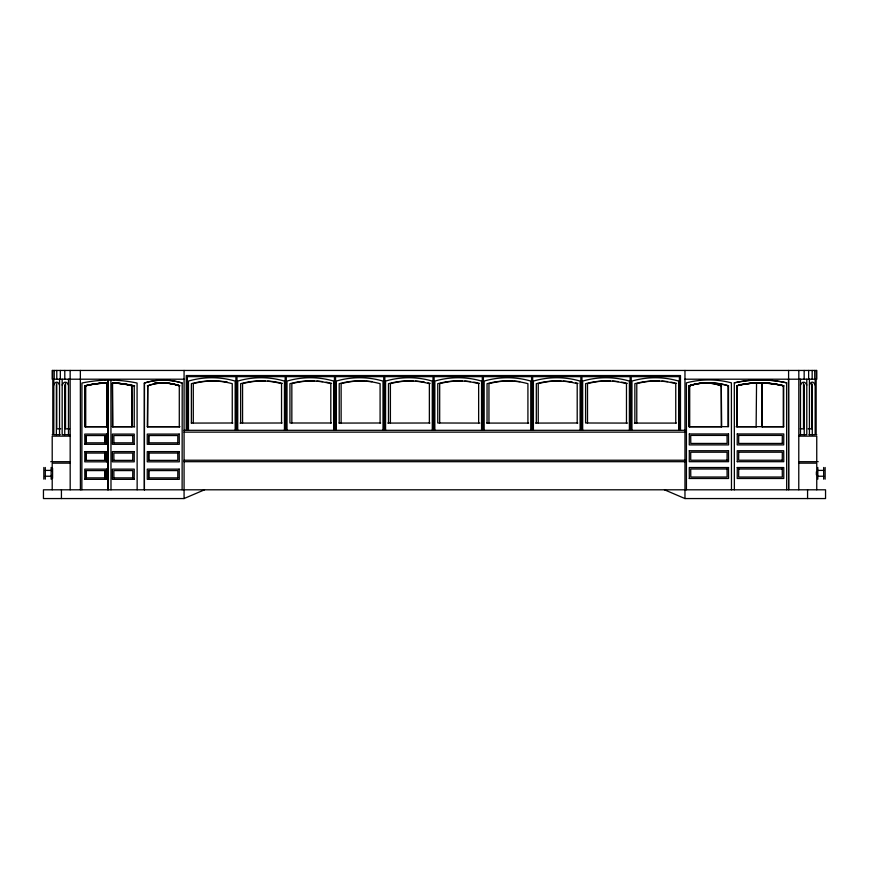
<?xml version="1.0" encoding="UTF-8"?>
<svg xmlns="http://www.w3.org/2000/svg" width="869" height="869" viewBox="0 0 869 869"><rect width="100%" height="100%" fill="white"/><g stroke="black" fill="none" stroke-linecap="round" stroke-linejoin="round"><path stroke-width="1.3" d="M184.032 498.556L204.519 489.801M107.061 383.044L105.388 383.066A106.952 106.431 90 0 0 84.836 385.901L84.836 426.788L107.061 426.788L107.061 383.044L106.637 426.788M104.834 380.198L114.176 380.198M184.076 379.199L52.173 379.199L52.173 370.444L816.795 370.444L816.795 379.199L684.968 379.199M110.917 380.144L110.993 489.801M734.305 382.849L734.37 382.849A119.726 119.151 -90 0 1 786.684 382.849L786.608 382.849A119.726 119.151 90 0 0 734.305 382.849L734.37 489.801M134.673 426.788L112.449 426.788L112.449 383.044L112.872 426.788M144.341 489.801L144.417 383.044A63.144 62.84 90 0 1 182.197 383.044L182.121 489.801M182.197 383.044L182.121 383.044A63.144 62.84 -90 0 0 144.341 383.044M783.729 426.788L761.939 426.788L761.939 383.044L762.363 426.788M112.459 382.936A94.906 94.449 -90 0 1 131.795 385.771L132.218 426.657L112.297 426.657M688.824 385.771L689.258 385.771A67.988 67.652 -90 0 1 728.494 385.771L728.494 426.657L688.824 426.657L688.824 385.771A67.988 67.652 -90 0 1 728.059 385.771L728.494 385.771M736.782 385.771L737.205 385.771A94.906 94.449 -90 0 1 783.708 385.771L783.708 426.657L736.782 426.657L736.782 385.771A94.906 94.449 90 0 1 783.273 385.771L783.708 385.771M84.836 385.901L85.271 385.901A106.952 106.431 90 0 1 105.812 383.066M179.709 426.788L147.317 426.788L147.741 385.901A45.622 45.405 90 0 1 179.709 385.901M697.579 383.718A45.622 45.405 90 0 0 689.714 385.901L689.291 385.901A45.622 45.405 90 0 1 697.144 383.718M698.046 383.566A45.622 45.405 90 0 1 721.259 385.901L721.683 426.788L689.291 426.788L689.258 385.771M191.267 423.084L232.849 422.997M240.05 423.084L282.132 422.997M331.404 422.997L289.931 422.997L289.931 383.674A77.678 77.678 0 0 1 330.807 383.674L330.807 422.997M338.986 423.084L380.687 422.997M387.77 423.084L429.959 422.997M479.916 423.084L437.759 422.997L437.759 383.674A77.678 77.678 0 0 1 478.645 383.674L478.645 422.997M486.694 423.084L528.71 423.084M535.478 423.084L577.798 422.997M627.635 423.084L585.597 422.997L585.597 383.674A77.678 77.678 0 0 1 626.473 383.674L626.473 422.997M634.413 423.084L676.419 423.084M85.292 426.657L107.886 426.657M147.274 426.657L179.742 426.657M736.043 426.788L756.551 426.788M60.732 428.841L56.757 428.841L56.757 383.457M69.574 428.841L65.533 428.841L65.533 383.457M800.284 428.841L803.51 428.841L803.51 383.457M808.137 428.841L811.842 428.841L811.842 383.457M184.076 430.307L684.968 430.307M184.076 432.132L684.968 432.132M689.258 433.957L728.559 433.957M737.205 433.957L783.773 433.957L783.708 444.906L737.205 444.906L737.281 433.957M84.771 444.309L106.637 444.309L106.637 434.087L84.771 434.087L84.836 444.309M52.205 434.685L52.813 434.685L52.813 379.199M60.222 434.685L53.802 434.685L53.802 379.199M69.639 434.685L62.166 434.685L62.166 379.199M799.632 434.685L806.79 434.685L806.79 379.199M808.941 434.685L815.165 434.685L815.165 379.199M816.751 434.685L816.143 434.685L816.143 379.199M727.103 435.412L690.714 435.412L690.779 443.44L727.103 443.44L727.038 435.412M738.661 435.412L782.317 435.412L782.252 443.44M132.794 435.543L113.828 435.543L113.904 442.842M70.183 436.14L52.205 436.14L52.205 461.7M798.774 436.14L816.751 436.14L816.751 461.7M113.828 442.842L132.794 442.842L132.718 435.543M177.83 442.842L148.697 442.842L148.697 435.543L177.83 435.543L177.765 442.842M782.317 443.44L738.661 443.44L738.726 435.412M134.239 444.309L112.373 444.309L112.449 434.087L134.239 434.087L134.174 444.309M689.258 450.739L728.559 450.739M84.771 451.608L106.637 451.608L106.637 461.83L84.771 461.83L84.836 451.608M134.239 451.608L112.373 451.608L112.373 461.83L134.239 461.83L134.174 451.608M738.661 452.206L782.317 452.206L782.252 460.233M177.83 453.064L148.697 453.064L148.697 460.364L177.83 460.364L177.765 453.064M184.076 460.233L684.968 460.233M727.103 460.233L690.714 460.233L690.714 452.206L727.103 452.206L727.038 460.233M782.317 460.233L738.661 460.233L738.726 452.206M113.828 460.364L132.794 460.364M50.75 461.7L70.183 461.7M184.076 461.689L684.968 461.689M737.205 461.689L783.773 461.689L783.708 450.739L737.205 450.739L737.281 461.689M798.774 461.7L818.207 461.7M70.183 463.155L52.205 463.155L52.205 471.15M798.774 463.155L816.751 463.155L816.751 489.801M728.559 467.533L689.258 467.533L689.323 478.482M737.205 467.533L783.773 467.533L783.773 478.482L737.205 478.482L737.281 467.533M84.771 479.351L106.637 479.351L106.637 469.13L84.771 469.13L84.836 479.351M727.103 468.999L690.714 468.999L690.779 477.027L727.103 477.027L727.038 468.999M738.661 468.999L782.317 468.999M45.286 470.401L51.13 470.401M817.827 470.401L823.671 470.401M45.286 476.234L51.13 476.234M817.827 476.234L823.671 476.234M113.828 477.885L132.794 477.885M177.83 477.885L148.697 477.885L148.697 470.585L177.83 470.585L177.765 477.885M689.258 478.482L728.559 478.482L728.494 467.533M134.239 479.351L112.373 479.351L112.373 469.13L134.239 469.13L134.174 479.351M684.924 498.556L825.55 498.556L825.55 489.801L43.45 489.801L43.45 498.556L184.076 498.556L184.076 370.444M761.939 383.044L763.612 383.066A106.952 106.431 90 0 1 783.154 385.662M112.449 383.044L114.121 383.066A106.952 106.431 -90 0 1 134.673 385.901M664.481 489.801L684.968 498.556L684.968 370.444M825.137 467.479L825.137 479.156M823.671 467.479L823.671 479.156M817.827 467.479L817.827 479.156M816.273 370.444L816.273 379.199M816.371 471.802L816.371 474.832M814.731 370.444L814.731 379.199M812.276 384.815L812.276 434.685M812.167 370.444L812.167 379.199M809.419 379.199L809.419 434.685M808.637 370.444L808.637 379.199M807.573 489.801L807.573 498.556M804.162 370.444L804.162 379.199M804.227 384.815L804.227 434.685M800.479 379.199L800.479 434.685M798.817 370.444L798.774 489.801M788.596 370.444L788.639 489.801L788.552 379.199M786.608 382.849L786.684 489.801M783.273 385.771L783.273 426.657M782.252 468.999L782.317 477.027L738.661 477.027L738.726 468.999M756.128 426.788L756.551 383.044L754.879 383.066A106.952 106.431 -90 0 0 742.484 384.283M737.205 385.771L737.205 426.657M731.47 489.801L731.394 382.849A89.159 88.725 90 0 0 686.423 382.849L686.423 489.801M728.494 433.957L728.559 444.906L689.258 444.906L689.323 433.957M728.494 450.739L728.559 461.689L689.258 461.689L689.323 450.739M728.059 385.771L728.059 426.657M721.259 385.901L721.259 426.788M689.714 385.901L689.714 426.788M680.481 430.307L680.481 375.549L186.259 375.549L186.259 430.307M679.395 430.307L679.395 376.646L631.22 376.646L631.22 430.307M678.667 430.307L678.667 381.078A83.326 83.326 0 0 0 631.948 381.078L631.948 430.307M675.756 422.997L675.756 383.674A77.678 77.678 0 0 0 634.87 383.674L634.87 422.997M636.781 422.997L636.781 383.674A77.678 77.678 0 0 1 659.528 380.97M630.123 430.307L630.123 376.646L581.948 376.646L581.948 430.307M629.395 430.307L629.395 381.078A83.326 83.326 0 0 0 582.675 381.078L582.675 430.307M587.509 422.997L587.509 383.674A77.678 77.678 0 0 1 610.244 380.97M580.85 430.307L580.85 376.646L532.664 376.646L532.664 430.307M580.123 430.307L580.123 381.078A83.326 83.326 0 0 0 533.392 381.078L533.392 430.307M577.201 422.997L577.201 383.674A77.678 77.678 0 0 0 536.314 383.674L536.314 422.997M538.237 422.997L538.237 383.674A77.678 77.678 0 0 1 560.972 380.97M531.567 430.307L531.567 376.646L483.392 376.646L483.392 430.307M530.84 430.307L530.84 381.078A83.326 83.326 0 0 0 484.12 381.078L484.12 430.307M527.918 422.997L527.918 383.674A77.678 77.678 0 0 0 487.042 383.674L487.042 422.997M488.954 422.997L488.954 383.674A77.678 77.678 0 0 1 512.84 381.013M482.295 430.307L482.295 376.646L434.109 376.646L434.109 430.307M481.567 430.307L481.567 381.078A83.326 83.326 0 0 0 434.837 381.078L434.837 430.307M439.681 422.997L439.681 383.674A77.678 77.678 0 0 1 462.417 380.97M433.012 430.307L433.012 376.646L384.837 376.646L384.837 430.307M432.284 430.307L432.284 381.078A83.326 83.326 0 0 0 385.564 381.078L385.564 430.307M429.362 422.997L429.362 383.674A77.678 77.678 0 0 0 388.486 383.674L388.486 422.997M390.398 422.997L390.398 383.674A77.678 77.678 0 0 1 413.133 380.97M383.74 430.307L383.74 376.646L335.553 376.646L335.553 430.307M383.012 430.307L383.012 381.078A83.326 83.326 0 0 0 336.281 381.078L336.281 430.307M380.09 422.997L380.09 383.674A77.678 77.678 0 0 0 339.203 383.674L339.203 422.997M341.126 422.997L341.126 383.674A77.678 77.678 0 0 1 365.013 381.013M334.456 430.307L334.456 376.646L286.281 376.646L286.281 430.307M333.729 430.307L333.729 381.078A83.326 83.326 0 0 0 287.009 381.078L287.009 430.307M291.843 422.997L291.843 383.674A77.678 77.678 0 0 1 314.589 380.97M285.184 430.307L285.184 376.646L236.998 376.646L236.998 430.307M284.456 430.307L284.456 381.078A83.326 83.326 0 0 0 237.726 381.078L237.726 430.307M281.534 422.997L281.534 383.674A77.678 77.678 0 0 0 240.648 383.674L240.648 422.997M242.57 422.997L242.57 383.674A77.678 77.678 0 0 1 265.306 380.97M235.901 430.307L235.901 376.646L187.356 376.646L187.356 430.307M235.173 430.307L235.173 381.078A83.326 83.326 0 0 0 188.454 381.078L188.454 430.307M232.251 422.997L232.251 383.674A77.678 77.678 0 0 0 191.376 383.674L191.376 422.997M193.287 422.997L193.287 383.674A77.678 77.678 0 0 1 217.174 381.013M179.286 426.788L179.286 385.901A45.622 45.405 -90 0 0 147.317 385.901M148.773 435.543L148.773 442.842M148.773 453.064L148.773 460.364M148.773 470.585L148.773 477.885M147.741 385.901L147.741 426.788M144.417 383.044L144.417 489.801M137.15 489.801L137.074 383.044A133.229 132.588 90 0 0 114.1 380.198M134.239 426.788L134.239 385.901A106.952 106.431 90 0 0 113.698 383.066M132.718 460.364L132.794 453.064L113.828 453.064L113.904 460.364M132.718 477.885L132.794 470.585L113.828 470.585L113.904 477.885M131.795 385.771L131.795 426.657M106.561 434.087L106.561 444.309M106.561 451.608L106.561 461.83M106.561 469.13L106.561 479.351M105.106 435.543L105.106 442.842M105.106 453.064L105.106 460.364M105.106 470.585L105.106 477.885M86.292 435.543L86.292 442.842M86.292 453.064L86.292 460.364M86.292 470.585L86.292 477.885M85.727 426.657L85.727 385.771A94.906 94.449 -90 0 1 107.669 382.86M85.271 385.901L85.271 426.788M81.86 489.801L81.936 383.044A133.229 132.588 -90 0 1 104.91 380.198M80.361 370.444L80.404 489.801M70.183 489.801L70.15 370.444M68.477 379.199L68.477 434.685M64.795 370.444L64.795 379.199M64.762 384.815L64.762 434.685M61.427 489.801L61.427 498.556M60.319 370.444L60.319 379.199M59.537 379.199L59.537 434.685M56.789 370.444L56.789 379.199M56.366 384.815L56.366 434.685M54.226 370.444L54.226 379.199M52.683 370.444L52.683 379.199M52.585 468.261L52.585 478.374M52.205 475.147L52.205 489.801M51.13 467.479L51.13 479.156M45.286 467.479L45.286 479.156M43.83 467.479L43.83 479.156M698.47 383.566A45.622 45.405 90 0 1 721.683 385.901M738.813 385.01A106.952 106.431 90 0 1 741.887 384.446M742.908 384.283A106.952 106.431 90 0 1 755.302 383.066M763.188 383.066A106.952 106.431 -90 0 1 783.729 385.901M738.389 385.01A106.952 106.431 -90 0 1 741.453 384.446M85.292 385.771A94.906 94.449 -90 0 1 96.828 383.587M98.132 383.425A94.906 94.449 -90 0 1 107.245 382.86M154.606 383.077A67.988 67.652 -90 0 1 179.742 385.771M155.03 383.077A67.988 67.652 90 0 1 179.112 385.456M112.883 382.936A94.906 94.449 -90 0 1 132.218 385.771M53.802 385.043A17.847 5.236 -90 0 1 59.537 385.043M62.166 385.043A7.68 4.019 90 0 1 68.477 385.043M800.479 385.043A7.68 4.019 -90 0 1 806.79 385.043M809.419 385.043A17.847 5.236 -90 0 1 815.165 385.043M218.325 381.067A77.678 77.678 0 0 1 227.45 382.154M415.436 381.067A77.678 77.678 0 0 1 424.561 382.154M427.939 382.838A77.678 77.678 0 0 1 430.166 383.381M366.153 381.067A77.678 77.678 0 0 1 371.878 381.621M267.598 381.067A77.678 77.678 0 0 1 278.982 382.588M280.1 382.838A77.678 77.678 0 0 1 282.338 383.381M316.881 381.067A77.678 77.678 0 0 1 322.595 381.621M326.005 382.154A77.678 77.678 0 0 1 328.254 382.588M329.384 382.838A77.678 77.678 0 0 1 331.621 383.381M661.82 381.067A77.678 77.678 0 0 1 667.544 381.621M670.944 382.154A77.678 77.678 0 0 1 673.203 382.588M674.322 382.838A77.678 77.678 0 0 1 676.56 383.381M563.264 381.067A77.678 77.678 0 0 1 572.389 382.154M575.767 382.838A77.678 77.678 0 0 1 578.004 383.381M612.547 381.067A77.678 77.678 0 0 1 618.261 381.621M621.672 382.154A77.678 77.678 0 0 1 623.92 382.588M625.05 382.838A77.678 77.678 0 0 1 627.277 383.381M513.992 381.067A77.678 77.678 0 0 1 519.705 381.621M464.709 381.067A77.678 77.678 0 0 1 470.433 381.621M473.833 382.154A77.678 77.678 0 0 1 476.093 382.588M477.211 382.838A77.678 77.678 0 0 1 479.449 383.381M108.082 380.144L108.017 489.801L108.082 380.144M179.286 434.087L147.252 434.087L147.252 444.309L179.286 444.309L179.21 434.087M105.182 435.543L86.216 435.543L86.216 442.842L105.182 442.842L105.182 435.543M179.286 451.608L147.252 451.608L147.252 461.83L179.286 461.83L179.21 451.608M105.182 453.064L86.216 453.064L86.216 460.364L105.182 460.364L105.182 453.064M179.286 469.13L147.252 469.13L147.252 479.351L179.286 479.351L179.21 469.13M105.182 470.585L86.216 470.585L86.216 477.885L105.182 477.885L105.182 470.585"/></g></svg>
